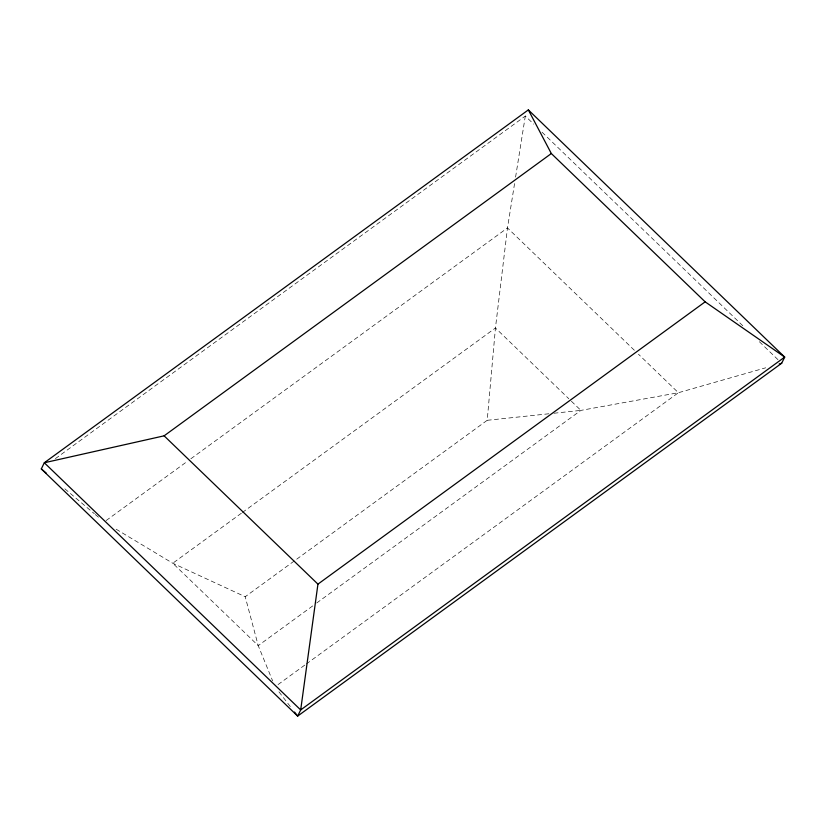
<?xml version="1.0" encoding="UTF-8"?>
<svg xmlns="http://www.w3.org/2000/svg" width="826" height="826" viewBox="0 0 826 826"><rect width="100%" height="100%" fill="white"/><g stroke="black" fill="none" stroke-linecap="round" stroke-linejoin="round"><path stroke-width="0.62" stroke-dasharray="4.13 3.1" d="M116.125 529.198L172.768 563.239L245.208 596.733L487.216 420.3L495.445 327.994L507.484 227.945L514.784 182.174M515.589 177.084L525.315 116.063L526.327 114.009M55.414 458.626L525.315 116.063L533.679 124.127M106.162 520.525L186.831 461.713M190.858 458.771L507.484 227.945L634.74 350.637M241.337 513.256L172.768 563.239L258.228 645.633L272.642 680.903M242.348 512.512L495.445 327.994L568.825 398.751M312.682 605.933L258.228 645.633L245.208 596.733M316.709 602.99L580.905 410.388L678.394 392.722L765.692 367.807M278.073 684.568L305.3 664.723M306.312 663.99L678.394 392.722L638.457 354.22M487.216 420.3L548.815 413.785M553.957 413.237L580.905 410.388L569.754 399.65M64.862 488.827L94.319 513.7M95.3 514.526L99.234 517.85M542.032 132.181L744.525 327.416M759.393 341.747L777.968 359.661M278.951 691.837L290.649 707.004"/><path stroke-width="1.24" d="M705.156 301.841L551.334 153.543L164.116 435.829L44.315 462.756L300.685 709.937L784.7 357.08L705.156 301.841L317.938 584.137L300.685 709.937L297.659 716.101L41.3 468.92L44.315 462.756L528.341 109.899L784.7 357.08L781.685 363.244L297.659 716.101L294.541 712.053M779.217 363.946L781.685 363.244M41.3 468.92L46.204 473.071M164.116 435.829L317.938 584.137M528.341 109.899L551.334 153.543"/></g></svg>
